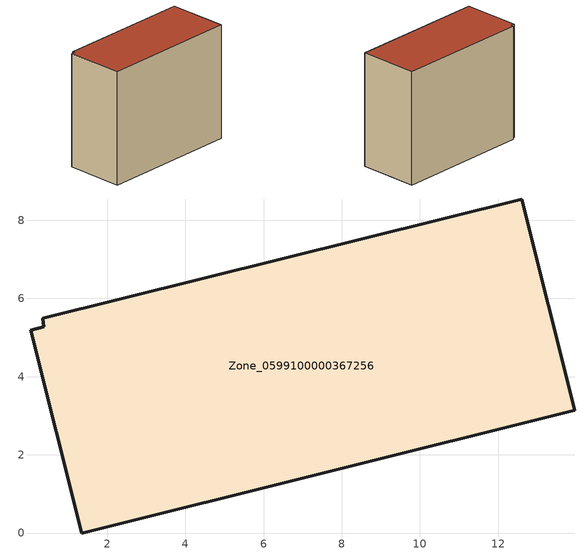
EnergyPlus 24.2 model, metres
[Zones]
Zone_0599100000367256
 floor ground (C_G): 0.05,5.19 0.38,5.27 0.35,5.49 12.61,8.54 13.96,3.14 1.35,0 z0
 wall outside (C_F): 13.96,3.14 12.61,8.54 0.35,5.49 0.38,5.27 0.05,5.19 1.35,0 13.96,3.14 z0:10.74
 roof outside (C_R): 0.38,5.27 0.05,5.19 1.35,0 13.96,3.14 12.61,8.54 0.35,5.49 z10.74
[BUILDING]
Pand.0599100000367256: North Axis=0; Terrain=City; Loads Convergence Tolerance Value=0.04; Temperature Convergence Tolerance Value=0.4; Solar Distribution=FullExterior; Maximum Number of Warmup Days=25; Minimum Number of Warmup Days=1
[Site:Location]
Rotterdam.The.Hague.AP_ZH_NLD Design_Conditions: Latitude=51.96; Longitude=4.45; Time Zone=1; Elevation=-4.5
[SITE:GROUNDTEMPERATURE:BUILDINGSURFACE]
18, 18, 18, 18, 18, 18, 18, 18, 18, 18, 18, 18
[MATERIAL] Thermal Absorptance=0.9; Solar Absorptance=0.7; Visible Absorptance=0.7
Name | Roughness | Thickness | Conductivity | Density | Specific Heat
G.TC.1992-2005 | MediumSmooth | 0.15 | 0.06 | 540 | 1210
F.TC.1992-2005 | Rough | 0.3 | 0.12 | 1920 | 840
R.TC.1992-2005 | MediumRough | 0.2 | 0.08 | 1500 | 1000
[CONSTRUCTION]
C_G: G.TC.1992-2005
C_F: F.TC.1992-2005
C_R: R.TC.1992-2005
[ZONE]
Zone_0599100000367256: Type=1; Multiplier=1; Ceiling Height=Autocalculate; Volume=Autocalculate; Floor Area=autocalculate; Part of Total Floor Area=Yes
[ZONEINFILTRATION:DESIGNFLOWRATE]
Infil_Zone_0599100000367256: Zone or ZoneList or Space or SpaceList=Zone_0599100000367256; Schedule=AlwaysOn; Design Flow Rate Calculation Method=Flow/Area; Flow Rate per Floor Area=0.0015; Constant Term Coefficient=1; Temperature Term Coefficient=0; Velocity Term Coefficient=0; Velocity Squared Term Coefficient=0
[HVACTEMPLATE:ZONE:IDEALLOADSAIRSYSTEM]
Zone_0599100000367256: Maximum Heating Supply Air Temperature=50; Minimum Cooling Supply Air Temperature=13; Maximum Heating Supply Air Humidity Ratio=0.0156; Minimum Cooling Supply Air Humidity Ratio=0.0077; Heating Limit=NoLimit; Cooling Limit=NoLimit; Dehumidification Control Type=ConstantSensibleHeatRatio; Cooling Sensible Heat Ratio=0.7; Dehumidification Setpoint=60; Humidification Control Type=None; Humidification Setpoint=30; Outdoor Air Method=None; Outdoor Air Flow Rate per Person=0.00944; Outdoor Air Flow Rate per Zone Floor Area=0; Outdoor Air Flow Rate per Zone=0; Demand Controlled Ventilation Type=None; Outdoor Air Economizer Type=NoEconomizer; Heat Recovery Type=None; Sensible Heat Recovery Effectiveness=0.7; Latent Heat Recovery Effectiveness=0.65
[ZONECONTROL:THERMOSTAT]
ThermostatControl_Zone_0599100000367256: Zone or ZoneList=Zone_0599100000367256; Control Type Schedule=DualSetpointControlType; Control 1=Thermostat_Zone_0599100000367256; Temperature Difference Between Cutout And Setpoint=0
[THERMOSTATSETPOINT:DUALSETPOINT]
Thermostat_Zone_0599100000367256: Heating Setpoint Temperature Schedule=HeatingSetpoint_Zone_0599100000367256; Cooling Setpoint Temperature Schedule=CoolingSetpoint_Zone_0599100000367256
[SCHEDULE:COMPACT]
HeatingSetpoint_Zone_0599100000367256: Through: 12/31, For: AllDays, Until: 24:00, 21
CoolingSetpoint_Zone_0599100000367256: Through: 12/31, For: AllDays, Until: 24:00, 24
DualSetpointControlType: Through: 12/31, For: AllDays, Until: 24:00, 4
AlwaysOn: Through: 12/31, For: AllDays, Until: 24:00, 1
